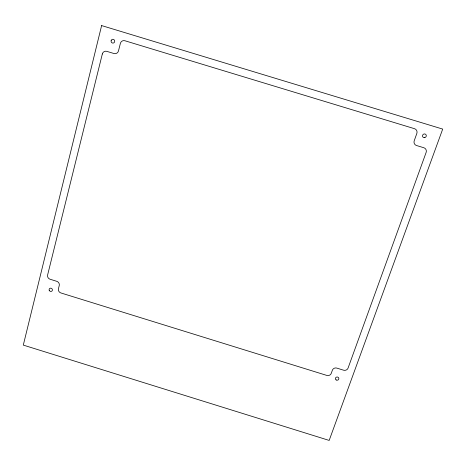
<?xml version="1.0" encoding="UTF-8"?>
<svg xmlns="http://www.w3.org/2000/svg" width="466" height="466" viewBox="0 0 466 466"><rect width="100%" height="100%" fill="white"/><g stroke="black" fill="none" stroke-linecap="round" stroke-linejoin="round"><path stroke-width="0.7" d="M101.623 25.578L23.3 345.102L329.171 440.422L442.7 129.088L101.623 25.578M102.328 53.986L47.608 275.022A3.512 3.262 40.5 0 0 50.124 279.256L56.747 281.307A3.501 3.25 39.3 0 1 59.252 285.53L58.436 288.757A3.495 3.25 38.4 0 0 60.935 292.963L326.812 375.415A3.524 3.285 0.9 0 0 331.262 373.342L332.386 370.19A3.536 3.285 0 0 1 336.86 368.105L343.57 370.19A3.547 3.297 -1.3 0 0 348.061 368.099L426.122 152.464A3.926 3.716 -36.3 0 0 423.804 147.728L416.552 145.526A3.932 3.734 -38 0 1 414.222 140.779L416.831 133.462A3.944 3.745 -39.8 0 0 414.495 128.692L124.917 40.758A3.914 3.705 76.8 0 0 120.374 43.414L118.486 50.893A3.897 3.687 75.1 0 1 113.972 53.526L106.819 51.353A3.885 3.67 73.6 0 0 102.328 53.986M111.158 40.565A1.916 1.812 75.9 0 0 113.29 43.058A1.916 1.812 75.9 0 0 114.228 39.93A1.916 1.812 75.9 0 0 111.158 40.565M424.631 137.651A1.934 1.835 -38.8 0 0 425.918 134.604A1.934 1.835 -38.8 0 0 422.656 135.163A1.934 1.835 -38.8 0 0 424.631 137.651M336.19 379.959A1.724 1.602 0.2 0 0 338.846 378.683A1.724 1.602 0.2 0 0 336.324 377.186A1.724 1.602 0.2 0 0 336.19 379.959M49.192 290.225A1.713 1.584 39.1 0 0 52.017 290.965A1.713 1.584 39.1 0 0 51.074 288.227A1.713 1.584 39.1 0 0 49.192 290.225"/></g></svg>
